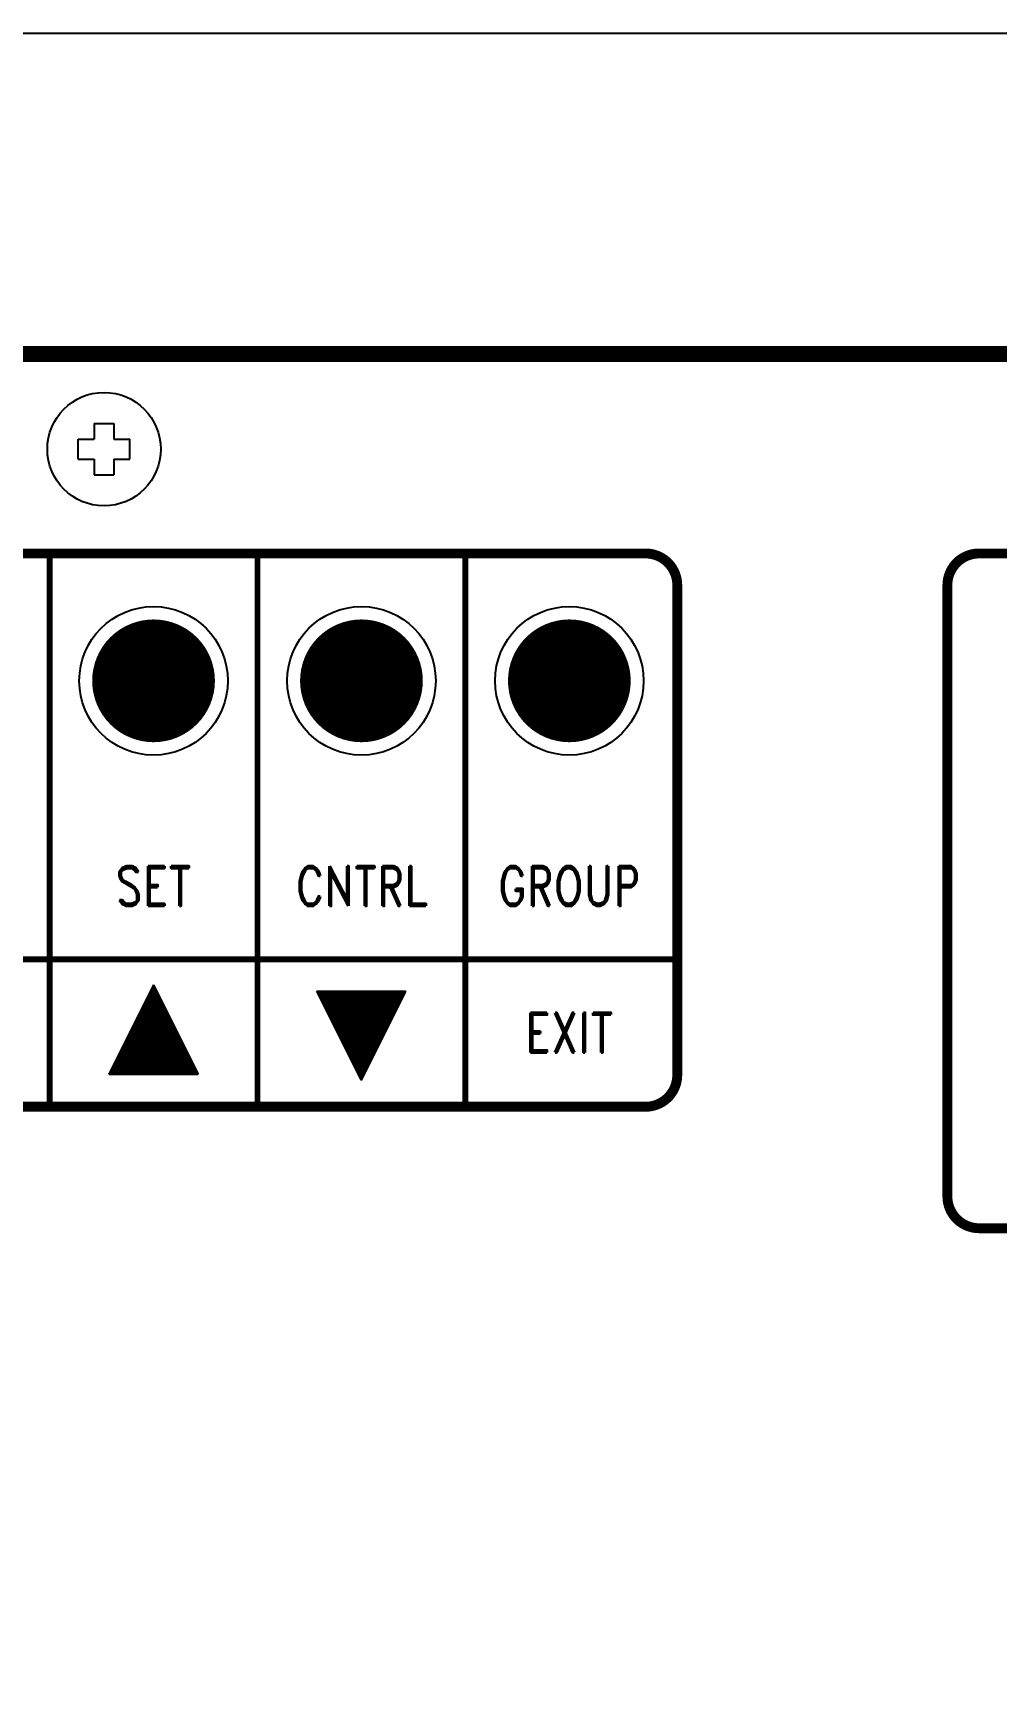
# Model space of a CAD drawing. Extents: x 1.9 to 21.6, y 4.1 to 12.9.
# Drawn here: x 11.571 to 14.004, y 8.717 to 12.917 of the extents above; entities that cross this region are included whole.
import ezdxf
from ezdxf.enums import TextEntityAlignment as Align

# ---------------------------------------------------------------- set-up
doc = ezdxf.new("R2010")
doc.units = 0
doc.header["$MEASUREMENT"] = 0
doc.layers.get('0').update_dxf_attribs({"linetype": 'CONTINUOUS'})
doc.styles.add('ROMAND', font='ROMAND', dxfattribs={"width": 0.875})

msp = doc.modelspace()

# ---------------------------------------------------------------- linework, layer by layer
msp.add_line((2, 12.917), (21.5, 12.917))
at = {"linetype": 'CONTINUOUS'}
for p, q in [((11.725, 11.9321), (11.775, 11.9321)), ((11.725, 11.9321), (11.725, 11.892)), ((11.775, 11.9321), (11.775, 11.892)), ((11.6849, 11.892), (11.725, 11.892)), ((11.6849, 11.842), (11.6849, 11.892)), ((11.775, 11.892), (11.8151, 11.892)), ((11.8151, 11.842), (11.8151, 11.892)), ((11.6849, 11.842), (11.725, 11.842)), ((11.725, 11.842), (11.725, 11.8019)), ((11.775, 11.842), (11.8151, 11.842)), ((11.775, 11.842), (11.775, 11.8019)), ((11.725, 11.8019), (11.775, 11.8019)), ((11.875, 10.5143), (11.7625, 10.2893)), ((11.8535, 10.4714), (11.8822, 10.5)), ((11.8544, 10.4732), (11.8819, 10.5006)), ((11.8553, 10.475), (11.8816, 10.5012)), ((11.8562, 10.4767), (11.8813, 10.5018)), ((11.8571, 10.4785), (11.881, 10.5024)), ((11.858, 10.4803), (11.8807, 10.503)), ((11.8589, 10.482), (11.8804, 10.5036)), ((11.8597, 10.4838), (11.8801, 10.5042)), ((11.8606, 10.4856), (11.8798, 10.5048)), ((11.8615, 10.4873), (11.8795, 10.5053)), ((11.8624, 10.4891), (11.8792, 10.5059)), ((11.8633, 10.4909), (11.8789, 10.5065)), ((11.8642, 10.4927), (11.8786, 10.5071)), ((11.865, 10.4944), (11.8783, 10.5077)), ((11.8659, 10.4962), (11.878, 10.5083)), ((11.8668, 10.498), (11.8777, 10.5089)), ((11.8677, 10.4997), (11.8774, 10.5095)), ((11.8686, 10.5015), (11.8771, 10.5101)), ((11.8695, 10.5033), (11.8768, 10.5106)), ((11.8703, 10.505), (11.8766, 10.5112)), ((11.8712, 10.5068), (11.8763, 10.5118)), ((11.8721, 10.5086), (11.876, 10.5124)), ((11.873, 10.5103), (11.8757, 10.513)), ((11.8739, 10.5121), (11.8754, 10.5136)), ((11.8748, 10.5139), (11.8751, 10.5142)), ((11.875, 10.5143), (11.9875, 10.2893)), ((11.7908, 10.3459), (11.9031, 10.4582)), ((11.7917, 10.3477), (11.9028, 10.4588)), ((11.7926, 10.3495), (11.9025, 10.4594)), ((11.7934, 10.3512), (11.9022, 10.46)), ((11.7943, 10.353), (11.9019, 10.4606)), ((11.7952, 10.3548), (11.9016, 10.4612)), ((11.7961, 10.3565), (11.9013, 10.4617)), ((11.797, 10.3583), (11.901, 10.4623)), ((11.7979, 10.3601), (11.9007, 10.4629)), ((11.7987, 10.3618), (11.9004, 10.4635)), ((11.7996, 10.3636), (11.9001, 10.4641)), ((11.8005, 10.3654), (11.8998, 10.4647)), ((11.8014, 10.3671), (11.8995, 10.4653)), ((11.8023, 10.3689), (11.8992, 10.4659)), ((11.8032, 10.3707), (11.8989, 10.4665)), ((11.804, 10.3724), (11.8987, 10.467)), ((11.8049, 10.3742), (11.8984, 10.4676)), ((11.8058, 10.376), (11.8981, 10.4682)), ((11.8067, 10.3777), (11.8978, 10.4688)), ((11.8076, 10.3795), (11.8975, 10.4694)), ((11.8085, 10.3813), (11.8972, 10.47)), ((11.8094, 10.383), (11.8969, 10.4706)), ((11.8102, 10.3848), (11.8966, 10.4712)), ((11.8111, 10.3866), (11.8963, 10.4718)), ((11.812, 10.3884), (11.896, 10.4723)), ((11.8129, 10.3901), (11.8957, 10.4729)), ((11.8138, 10.3919), (11.8954, 10.4735)), ((11.8147, 10.3937), (11.8951, 10.4741)), ((11.8155, 10.3954), (11.8948, 10.4747)), ((11.8164, 10.3972), (11.8945, 10.4753)), ((11.8173, 10.399), (11.8942, 10.4759)), ((11.8182, 10.4007), (11.8939, 10.4765)), ((11.8191, 10.4025), (11.8936, 10.4771)), ((11.82, 10.4043), (11.8933, 10.4777)), ((11.8208, 10.406), (11.8931, 10.4782)), ((11.8217, 10.4078), (11.8928, 10.4788)), ((11.8226, 10.4096), (11.8925, 10.4794)), ((11.8235, 10.4113), (11.8922, 10.48)), ((11.8244, 10.4131), (11.8919, 10.4806)), ((11.8253, 10.4149), (11.8916, 10.4812)), ((11.8261, 10.4166), (11.8913, 10.4818)), ((11.827, 10.4184), (11.891, 10.4824)), ((11.8279, 10.4202), (11.8907, 10.483)), ((11.8288, 10.4219), (11.8904, 10.4835)), ((11.8297, 10.4237), (11.8901, 10.4841)), ((11.8306, 10.4255), (11.8898, 10.4847)), ((11.8314, 10.4272), (11.8895, 10.4853)), ((11.8323, 10.429), (11.8892, 10.4859)), ((11.8332, 10.4308), (11.8889, 10.4865)), ((11.8341, 10.4325), (11.8886, 10.4871)), ((11.835, 10.4343), (11.8883, 10.4877)), ((11.8359, 10.4361), (11.888, 10.4883)), ((11.8368, 10.4379), (11.8877, 10.4888)), ((11.8376, 10.4396), (11.8875, 10.4894)), ((11.8385, 10.4414), (11.8872, 10.49)), ((11.8394, 10.4432), (11.8869, 10.4906)), ((11.8403, 10.4449), (11.8866, 10.4912)), ((11.8412, 10.4467), (11.8863, 10.4918)), ((11.8421, 10.4485), (11.886, 10.4924)), ((11.8429, 10.4502), (11.8857, 10.493)), ((11.8438, 10.452), (11.8854, 10.4936)), ((11.8447, 10.4538), (11.8851, 10.4942)), ((11.8456, 10.4555), (11.8848, 10.4947)), ((11.8465, 10.4573), (11.8845, 10.4953)), ((11.8474, 10.4591), (11.8842, 10.4959)), ((11.8482, 10.4608), (11.8839, 10.4965)), ((11.8491, 10.4626), (11.8836, 10.4971)), ((11.85, 10.4644), (11.8833, 10.4977)), ((11.8509, 10.4661), (11.883, 10.4983)), ((11.8518, 10.4679), (11.8827, 10.4989)), ((11.8527, 10.4697), (11.8824, 10.4995)), ((12.4, 10.2735), (12.2875, 10.4985)), ((12.2875, 10.4985), (12.5125, 10.4985)), ((12.2877, 10.4981), (12.2881, 10.4985)), ((12.288, 10.4975), (12.289, 10.4985)), ((12.2883, 10.4969), (12.2899, 10.4985)), ((12.2886, 10.4964), (12.2908, 10.4985)), ((12.2889, 10.4958), (12.2916, 10.4985)), ((12.2892, 10.4952), (12.2925, 10.4985)), ((12.2895, 10.4946), (12.2934, 10.4985)), ((12.2898, 10.494), (12.2943, 10.4985)), ((12.2901, 10.4934), (12.2952, 10.4985)), ((12.2904, 10.4928), (12.2961, 10.4985)), ((12.2906, 10.4922), (12.2969, 10.4985)), ((12.2909, 10.4916), (12.2978, 10.4985)), ((12.2912, 10.4911), (12.2987, 10.4985)), ((12.2915, 10.4905), (12.2996, 10.4985)), ((12.2918, 10.4899), (12.3005, 10.4985)), ((12.2921, 10.4893), (12.3014, 10.4985)), ((12.2924, 10.4887), (12.3022, 10.4985)), ((12.2927, 10.4881), (12.3031, 10.4985)), ((12.293, 10.4875), (12.304, 10.4985)), ((12.2933, 10.4869), (12.3049, 10.4985)), ((12.2936, 10.4863), (12.3058, 10.4985)), ((12.2939, 10.4857), (12.3067, 10.4985)), ((12.2942, 10.4852), (12.3076, 10.4985)), ((12.2945, 10.4846), (12.3084, 10.4985)), ((12.2948, 10.484), (12.3093, 10.4985)), ((12.2951, 10.4834), (12.3102, 10.4985)), ((12.2954, 10.4828), (12.3111, 10.4985)), ((12.2957, 10.4822), (12.312, 10.4985)), ((12.296, 10.4816), (12.3129, 10.4985)), ((12.2962, 10.481), (12.3137, 10.4985)), ((12.2965, 10.4804), (12.3146, 10.4985)), ((12.2968, 10.4799), (12.3155, 10.4985)), ((12.2971, 10.4793), (12.3164, 10.4985)), ((12.2974, 10.4787), (12.3173, 10.4985)), ((12.2977, 10.4781), (12.3182, 10.4985)), ((12.298, 10.4775), (12.319, 10.4985)), ((12.2983, 10.4769), (12.3199, 10.4985)), ((12.2986, 10.4763), (12.3208, 10.4985)), ((12.2989, 10.4757), (12.3217, 10.4985)), ((12.2992, 10.4751), (12.3226, 10.4985)), ((12.2995, 10.4746), (12.3235, 10.4985)), ((12.2998, 10.474), (12.3243, 10.4985)), ((12.3001, 10.4734), (12.3252, 10.4985)), ((12.3004, 10.4728), (12.3261, 10.4985)), ((12.3007, 10.4722), (12.327, 10.4985)), ((12.301, 10.4716), (12.3279, 10.4985)), ((12.3013, 10.471), (12.3288, 10.4985)), ((12.3015, 10.4704), (12.3296, 10.4985)), ((12.3018, 10.4698), (12.3305, 10.4985)), ((12.3021, 10.4692), (12.3314, 10.4985)), ((12.3024, 10.4687), (12.3323, 10.4985)), ((12.3027, 10.4681), (12.3332, 10.4985)), ((12.303, 10.4675), (12.3341, 10.4985)), ((12.3033, 10.4669), (12.335, 10.4985)), ((12.3036, 10.4663), (12.3358, 10.4985)), ((12.3039, 10.4657), (12.3367, 10.4985)), ((12.3042, 10.4651), (12.3376, 10.4985)), ((12.3045, 10.4645), (12.3385, 10.4985)), ((12.3048, 10.4639), (12.3394, 10.4985)), ((12.3051, 10.4634), (12.3403, 10.4985)), ((12.3054, 10.4628), (12.3411, 10.4985)), ((12.3057, 10.4622), (12.342, 10.4985)), ((12.306, 10.4616), (12.3429, 10.4985)), ((12.3063, 10.461), (12.3438, 10.4985)), ((12.3066, 10.4604), (12.3447, 10.4985)), ((12.3069, 10.4598), (12.3456, 10.4985)), ((12.3071, 10.4592), (12.3464, 10.4985)), ((12.3074, 10.4586), (12.3473, 10.4985)), ((12.3077, 10.4581), (12.3482, 10.4985)), ((12.308, 10.4575), (12.3491, 10.4985)), ((12.3083, 10.4569), (12.35, 10.4985)), ((12.3086, 10.4563), (12.3509, 10.4985)), ((12.3089, 10.4557), (12.3517, 10.4985)), ((12.3092, 10.4551), (12.3526, 10.4985)), ((12.3095, 10.4545), (12.3535, 10.4985)), ((12.3098, 10.4539), (12.3544, 10.4985)), ((12.3101, 10.4533), (12.3553, 10.4985)), ((12.3104, 10.4528), (12.3562, 10.4985)), ((12.3107, 10.4522), (12.357, 10.4985)), ((12.311, 10.4516), (12.3579, 10.4985)), ((12.3113, 10.451), (12.3588, 10.4985)), ((12.3116, 10.4504), (12.3597, 10.4985)), ((12.3119, 10.4498), (12.3606, 10.4985)), ((12.3122, 10.4492), (12.3615, 10.4985)), ((12.3125, 10.4486), (12.3624, 10.4985)), ((12.3127, 10.448), (12.3632, 10.4985)), ((12.313, 10.4474), (12.3641, 10.4985)), ((12.3133, 10.4469), (12.365, 10.4985)), ((12.3136, 10.4463), (12.3659, 10.4985)), ((12.3139, 10.4457), (12.3668, 10.4985)), ((12.3142, 10.4451), (12.3677, 10.4985)), ((12.3145, 10.4445), (12.3685, 10.4985)), ((12.3148, 10.4439), (12.3694, 10.4985)), ((12.3151, 10.4433), (12.3703, 10.4985)), ((12.3154, 10.4427), (12.3712, 10.4985)), ((12.3157, 10.4421), (12.3721, 10.4985)), ((12.316, 10.4416), (12.373, 10.4985)), ((12.3163, 10.441), (12.3738, 10.4985)), ((12.3166, 10.4404), (12.3747, 10.4985)), ((12.3169, 10.4398), (12.3756, 10.4985)), ((12.3172, 10.4392), (12.3765, 10.4985)), ((12.3175, 10.4386), (12.3774, 10.4985)), ((12.3178, 10.438), (12.3783, 10.4985)), ((12.318, 10.4374), (12.3791, 10.4985)), ((12.3183, 10.4368), (12.38, 10.4985)), ((12.3186, 10.4363), (12.3809, 10.4985)), ((12.3189, 10.4357), (12.3818, 10.4985)), ((12.3192, 10.4351), (12.3827, 10.4985)), ((12.3195, 10.4345), (12.3836, 10.4985)), ((12.3198, 10.4339), (12.3844, 10.4985)), ((12.3201, 10.4333), (12.3853, 10.4985)), ((12.3204, 10.4327), (12.3862, 10.4985)), ((12.3207, 10.4321), (12.3871, 10.4985)), ((12.321, 10.4315), (12.388, 10.4985)), ((12.3213, 10.4309), (12.3889, 10.4985)), ((12.3216, 10.4304), (12.3898, 10.4985)), ((12.3219, 10.4298), (12.3906, 10.4985)), ((12.3222, 10.4292), (12.3915, 10.4985)), ((12.3225, 10.4286), (12.3924, 10.4985)), ((12.3228, 10.428), (12.3933, 10.4985)), ((12.3231, 10.4274), (12.3942, 10.4985)), ((12.3234, 10.4268), (12.3951, 10.4985)), ((12.3236, 10.4262), (12.3959, 10.4985)), ((12.3239, 10.4256), (12.3968, 10.4985)), ((12.3242, 10.4251), (12.3977, 10.4985)), ((12.3245, 10.4245), (12.3986, 10.4985)), ((12.3248, 10.4239), (12.3995, 10.4985)), ((12.3251, 10.4233), (12.4004, 10.4985)), ((12.3254, 10.4227), (12.4012, 10.4985)), ((12.3257, 10.4221), (12.4021, 10.4985)), ((12.326, 10.4215), (12.403, 10.4985)), ((12.3263, 10.4209), (12.4039, 10.4985)), ((12.3266, 10.4203), (12.4048, 10.4985)), ((12.3269, 10.4198), (12.4057, 10.4985)), ((12.3272, 10.4192), (12.4065, 10.4985)), ((12.3275, 10.4186), (12.4074, 10.4985)), ((12.3278, 10.418), (12.4083, 10.4985)), ((12.3281, 10.4174), (12.4092, 10.4985)), ((12.3284, 10.4168), (12.4101, 10.4985)), ((12.3287, 10.4162), (12.411, 10.4985)), ((12.329, 10.4156), (12.4119, 10.4985)), ((12.3292, 10.415), (12.4127, 10.4985)), ((12.3295, 10.4144), (12.4136, 10.4985)), ((12.3298, 10.4139), (12.4145, 10.4985)), ((12.3301, 10.4133), (12.4154, 10.4985)), ((12.3304, 10.4127), (12.4163, 10.4985)), ((12.3307, 10.4121), (12.4172, 10.4985)), ((12.331, 10.4115), (12.418, 10.4985)), ((12.3313, 10.4109), (12.4189, 10.4985)), ((12.3316, 10.4103), (12.4198, 10.4985)), ((12.3319, 10.4097), (12.4207, 10.4985)), ((12.3322, 10.4091), (12.4216, 10.4985)), ((12.3325, 10.4086), (12.4225, 10.4985)), ((12.3328, 10.408), (12.4233, 10.4985)), ((12.3331, 10.4074), (12.4242, 10.4985)), ((12.3334, 10.4068), (12.4251, 10.4985)), ((12.3337, 10.4062), (12.426, 10.4985)), ((12.334, 10.4056), (12.4269, 10.4985)), ((12.3343, 10.405), (12.4278, 10.4985)), ((12.3345, 10.4044), (12.4286, 10.4985)), ((12.3348, 10.4038), (12.4295, 10.4985)), ((12.3351, 10.4033), (12.4304, 10.4985)), ((12.3354, 10.4027), (12.4313, 10.4985)), ((12.3357, 10.4021), (12.4322, 10.4985)), ((12.336, 10.4015), (12.4331, 10.4985)), ((12.3363, 10.4009), (12.4339, 10.4985)), ((12.3366, 10.4003), (12.4348, 10.4985)), ((12.3369, 10.3997), (12.4357, 10.4985)), ((12.3372, 10.3991), (12.4366, 10.4985)), ((12.3375, 10.3985), (12.4375, 10.4985)), ((12.3378, 10.3979), (12.4384, 10.4985)), ((12.3381, 10.3974), (12.4393, 10.4985)), ((12.3384, 10.3968), (12.4401, 10.4985)), ((12.3387, 10.3962), (12.441, 10.4985)), ((12.339, 10.3956), (12.4419, 10.4985)), ((12.3393, 10.395), (12.4428, 10.4985)), ((12.3396, 10.3944), (12.4437, 10.4985)), ((12.3399, 10.3938), (12.4446, 10.4985)), ((12.3401, 10.3932), (12.4454, 10.4985)), ((12.3404, 10.3926), (12.4463, 10.4985)), ((12.3407, 10.3921), (12.4472, 10.4985)), ((12.341, 10.3915), (12.4481, 10.4985)), ((12.3413, 10.3909), (12.449, 10.4985)), ((12.3416, 10.3903), (12.4499, 10.4985)), ((12.3419, 10.3897), (12.4507, 10.4985)), ((12.3422, 10.3891), (12.4516, 10.4985)), ((12.3425, 10.3885), (12.4525, 10.4985)), ((12.3428, 10.3879), (12.4534, 10.4985)), ((12.3431, 10.3873), (12.4543, 10.4985)), ((12.3434, 10.3868), (12.4552, 10.4985)), ((12.3437, 10.3862), (12.456, 10.4985)), ((12.344, 10.3856), (12.4569, 10.4985)), ((12.3443, 10.385), (12.4578, 10.4985)), ((12.3446, 10.3844), (12.4587, 10.4985)), ((12.3449, 10.3838), (12.4596, 10.4985)), ((12.3452, 10.3832), (12.4605, 10.4985)), ((12.3454, 10.3826), (12.4613, 10.4985)), ((12.3457, 10.382), (12.4622, 10.4985)), ((12.346, 10.3815), (12.4631, 10.4985)), ((12.3463, 10.3809), (12.464, 10.4985)), ((12.3466, 10.3803), (12.4649, 10.4985)), ((12.3469, 10.3797), (12.4658, 10.4985)), ((12.3472, 10.3791), (12.4667, 10.4985)), ((12.3475, 10.3785), (12.4675, 10.4985)), ((12.3478, 10.3779), (12.4684, 10.4985)), ((12.3481, 10.3773), (12.4693, 10.4985)), ((12.3484, 10.3767), (12.4702, 10.4985)), ((12.3487, 10.3761), (12.4711, 10.4985)), ((12.349, 10.3756), (12.472, 10.4985)), ((12.3493, 10.375), (12.4728, 10.4985)), ((12.3496, 10.3744), (12.4737, 10.4985)), ((12.3499, 10.3738), (12.4746, 10.4985)), ((12.3502, 10.3732), (12.4755, 10.4985)), ((12.3505, 10.3726), (12.4764, 10.4985)), ((12.3508, 10.372), (12.4773, 10.4985)), ((12.351, 10.3714), (12.4781, 10.4985)), ((12.3513, 10.3708), (12.479, 10.4985)), ((12.3516, 10.3703), (12.4799, 10.4985)), ((12.3519, 10.3697), (12.4808, 10.4985)), ((12.3522, 10.3691), (12.4817, 10.4985)), ((12.3525, 10.3685), (12.4826, 10.4985)), ((12.3528, 10.3679), (12.4834, 10.4985)), ((12.3531, 10.3673), (12.4843, 10.4985)), ((12.3534, 10.3667), (12.4852, 10.4985)), ((12.3537, 10.3661), (12.4861, 10.4985)), ((12.354, 10.3655), (12.487, 10.4985)), ((12.3543, 10.365), (12.4879, 10.4985)), ((12.3546, 10.3644), (12.4887, 10.4985)), ((12.3549, 10.3638), (12.4896, 10.4985)), ((12.3552, 10.3632), (12.4905, 10.4985)), ((12.3555, 10.3626), (12.4914, 10.4985)), ((12.3558, 10.362), (12.4923, 10.4985)), ((12.3561, 10.3614), (12.4932, 10.4985)), ((12.3564, 10.3608), (12.4941, 10.4985)), ((12.3566, 10.3602), (12.4949, 10.4985)), ((12.3569, 10.3596), (12.4958, 10.4985)), ((12.3572, 10.3591), (12.4967, 10.4985)), ((12.3575, 10.3585), (12.4976, 10.4985)), ((12.3578, 10.3579), (12.4985, 10.4985)), ((12.3581, 10.3573), (12.4994, 10.4985)), ((12.3584, 10.3567), (12.5002, 10.4985)), ((12.3587, 10.3561), (12.5011, 10.4985)), ((12.359, 10.3555), (12.502, 10.4985)), ((12.3593, 10.3549), (12.5029, 10.4985)), ((12.3596, 10.3543), (12.5038, 10.4985)), ((12.3599, 10.3538), (12.5047, 10.4985)), ((12.3602, 10.3532), (12.5055, 10.4985)), ((12.3605, 10.3526), (12.5064, 10.4985)), ((12.3608, 10.352), (12.5073, 10.4985)), ((12.3611, 10.3514), (12.5082, 10.4985)), ((12.3614, 10.3508), (12.5091, 10.4985)), ((12.3617, 10.3502), (12.51, 10.4985)), ((12.3619, 10.3496), (12.5108, 10.4985)), ((12.3622, 10.349), (12.5117, 10.4985)), ((12.3625, 10.3485), (12.5124, 10.4983)), ((12.3628, 10.3479), (12.5115, 10.4965)), ((12.3631, 10.3473), (12.5106, 10.4948)), ((12.3634, 10.3467), (12.5097, 10.493)), ((12.3637, 10.3461), (12.5089, 10.4912)), ((12.364, 10.3455), (12.508, 10.4895)), ((12.3643, 10.3449), (12.5071, 10.4877)), ((12.3646, 10.3443), (12.5062, 10.4859)), ((12.3649, 10.3437), (12.5053, 10.4842)), ((12.3652, 10.3431), (12.5044, 10.4824)), ((12.3655, 10.3426), (12.5035, 10.4806)), ((12.3658, 10.342), (12.5027, 10.4789)), ((12.3661, 10.3414), (12.5018, 10.4771)), ((12.3664, 10.3408), (12.5009, 10.4753)), ((12.3667, 10.3402), (12.5, 10.4736)), ((12.367, 10.3396), (12.4991, 10.4718)), ((12.3673, 10.339), (12.4982, 10.47)), ((12.3675, 10.3384), (12.4974, 10.4682)), ((12.3678, 10.3378), (12.4965, 10.4665)), ((12.3681, 10.3373), (12.4956, 10.4647)), ((12.3684, 10.3367), (12.4947, 10.4629)), ((12.3687, 10.3361), (12.4938, 10.4612)), ((12.369, 10.3355), (12.4929, 10.4594)), ((12.4, 10.2735), (12.5125, 10.4985)), ((11.7625, 10.2894), (11.9125, 10.4393)), ((11.7634, 10.2911), (11.9122, 10.4399)), ((11.7634, 10.2893), (11.9128, 10.4388)), ((11.7643, 10.2929), (11.9119, 10.4405)), ((11.7643, 10.2893), (11.9131, 10.4382)), ((11.7651, 10.2893), (11.9134, 10.4376)), ((11.7652, 10.2947), (11.9116, 10.4411)), ((11.766, 10.2964), (11.9113, 10.4417)), ((11.766, 10.2893), (11.9137, 10.437)), ((11.7669, 10.2982), (11.911, 10.4423)), ((11.7669, 10.2893), (11.914, 10.4364)), ((11.7678, 10.3), (11.9107, 10.4429)), ((11.7678, 10.2893), (11.9143, 10.4358)), ((11.7687, 10.3017), (11.9104, 10.4435)), ((11.7687, 10.2893), (11.9146, 10.4352)), ((11.7696, 10.3035), (11.9101, 10.4441)), ((11.7696, 10.2893), (11.9149, 10.4346)), ((11.7704, 10.2893), (11.9151, 10.434)), ((11.7705, 10.3053), (11.9098, 10.4447)), ((11.7713, 10.307), (11.9096, 10.4452)), ((11.7713, 10.2893), (11.9154, 10.4335)), ((11.7722, 10.3088), (11.9093, 10.4458)), ((11.7722, 10.2893), (11.9157, 10.4329)), ((11.7731, 10.3106), (11.909, 10.4464)), ((11.7731, 10.2893), (11.916, 10.4323)), ((11.774, 10.3123), (11.9087, 10.447)), ((11.774, 10.2893), (11.9163, 10.4317)), ((11.7749, 10.3141), (11.9084, 10.4476)), ((11.7749, 10.2893), (11.9166, 10.4311)), ((11.7758, 10.3159), (11.9081, 10.4482)), ((11.7758, 10.2893), (11.9169, 10.4305)), ((11.7766, 10.3176), (11.9078, 10.4488)), ((11.7766, 10.2893), (11.9172, 10.4299)), ((11.7775, 10.3194), (11.9075, 10.4494)), ((11.7775, 10.2893), (11.9175, 10.4293)), ((11.7784, 10.3212), (11.9072, 10.45)), ((11.7784, 10.2893), (11.9178, 10.4287)), ((11.7793, 10.3229), (11.9069, 10.4505)), ((11.7793, 10.2893), (11.9181, 10.4282)), ((11.7802, 10.3247), (11.9066, 10.4511)), ((11.7802, 10.2893), (11.9184, 10.4276)), ((11.7811, 10.3265), (11.9063, 10.4517)), ((11.7811, 10.2893), (11.9187, 10.427)), ((11.7819, 10.2893), (11.919, 10.4264)), ((11.782, 10.3282), (11.906, 10.4523)), ((11.7828, 10.33), (11.9057, 10.4529)), ((11.7828, 10.2893), (11.9193, 10.4258)), ((11.7837, 10.3318), (11.9054, 10.4535)), ((11.7837, 10.2893), (11.9196, 10.4252)), ((11.7846, 10.3336), (11.9051, 10.4541)), ((11.7846, 10.2893), (11.9199, 10.4246)), ((11.7855, 10.3353), (11.9048, 10.4547)), ((11.7855, 10.2893), (11.9202, 10.424)), ((11.7864, 10.3371), (11.9045, 10.4553)), ((11.7864, 10.2893), (11.9205, 10.4234)), ((11.7872, 10.2893), (11.9207, 10.4229)), ((11.7873, 10.3389), (11.9042, 10.4558)), ((11.7881, 10.3406), (11.904, 10.4564)), ((11.7881, 10.2893), (11.921, 10.4223)), ((11.789, 10.3424), (11.9037, 10.457)), ((11.789, 10.2893), (11.9213, 10.4217)), ((11.7899, 10.3442), (11.9034, 10.4576)), ((11.7899, 10.2893), (11.9216, 10.4211)), ((11.7908, 10.2893), (11.9219, 10.4205)), ((11.7917, 10.2893), (11.9222, 10.4199)), ((11.7925, 10.2893), (11.9225, 10.4193)), ((11.7934, 10.2893), (11.9228, 10.4187)), ((11.7943, 10.2893), (11.9231, 10.4181)), ((11.7952, 10.2893), (11.9234, 10.4175)), ((11.7961, 10.2893), (11.9237, 10.417)), ((11.797, 10.2893), (11.924, 10.4164)), ((12.3693, 10.3349), (12.4921, 10.4576)), ((12.3696, 10.3343), (12.4912, 10.4559)), ((12.3699, 10.3337), (12.4903, 10.4541)), ((12.3702, 10.3331), (12.4894, 10.4523)), ((12.3705, 10.3325), (12.4885, 10.4506)), ((12.3708, 10.332), (12.4876, 10.4488)), ((12.3711, 10.3314), (12.4868, 10.447)), ((12.3714, 10.3308), (12.4859, 10.4453)), ((12.3717, 10.3302), (12.485, 10.4435)), ((12.372, 10.3296), (12.4841, 10.4417)), ((12.3723, 10.329), (12.4832, 10.44)), ((12.3726, 10.3284), (12.4823, 10.4382)), ((12.3728, 10.3278), (12.4815, 10.4364)), ((12.3731, 10.3272), (12.4806, 10.4347)), ((12.3734, 10.3267), (12.4797, 10.4329)), ((12.3737, 10.3261), (12.4788, 10.4311)), ((12.374, 10.3255), (12.4779, 10.4294)), ((12.3743, 10.3249), (12.477, 10.4276)), ((12.3746, 10.3243), (12.4761, 10.4258)), ((12.3749, 10.3237), (12.4753, 10.4241)), ((12.3752, 10.3231), (12.4744, 10.4223)), ((12.3755, 10.3225), (12.4735, 10.4205)), ((12.3758, 10.3219), (12.4726, 10.4188)), ((12.3761, 10.3213), (12.4717, 10.417)), ((11.7978, 10.2893), (11.9243, 10.4158)), ((11.7987, 10.2893), (11.9246, 10.4152)), ((11.7996, 10.2893), (11.9249, 10.4146)), ((11.8005, 10.2893), (11.9252, 10.414)), ((11.8014, 10.2893), (11.9255, 10.4134)), ((11.8023, 10.2893), (11.9258, 10.4128)), ((11.8032, 10.2893), (11.9261, 10.4122)), ((11.804, 10.2893), (11.9263, 10.4117)), ((11.8049, 10.2893), (11.9266, 10.4111)), ((11.8058, 10.2893), (11.9269, 10.4105)), ((11.8067, 10.2893), (11.9272, 10.4099)), ((11.8076, 10.2893), (11.9275, 10.4093)), ((11.8085, 10.2893), (11.9278, 10.4087)), ((11.8093, 10.2893), (11.9281, 10.4081)), ((11.8102, 10.2893), (11.9284, 10.4075)), ((11.8111, 10.2893), (11.9287, 10.4069)), ((11.812, 10.2893), (11.929, 10.4064)), ((11.8129, 10.2893), (11.9293, 10.4058)), ((11.8138, 10.2893), (11.9296, 10.4052)), ((11.8146, 10.2893), (11.9299, 10.4046)), ((11.8155, 10.2893), (11.9302, 10.404)), ((11.8164, 10.2893), (11.9305, 10.4034)), ((11.8173, 10.2893), (11.9308, 10.4028)), ((11.8182, 10.2893), (11.9311, 10.4022)), ((11.8191, 10.2893), (11.9314, 10.4016)), ((11.8199, 10.2893), (11.9316, 10.401)), ((11.8208, 10.2893), (11.9319, 10.4005)), ((11.8217, 10.2893), (11.9322, 10.3999)), ((11.8226, 10.2893), (11.9325, 10.3993)), ((11.8235, 10.2893), (11.9328, 10.3987)), ((11.8244, 10.2893), (11.9331, 10.3981)), ((11.8252, 10.2893), (11.9334, 10.3975)), ((11.8261, 10.2893), (11.9337, 10.3969)), ((11.827, 10.2893), (11.934, 10.3963)), ((11.8279, 10.2893), (11.9343, 10.3957)), ((11.8288, 10.2893), (11.9346, 10.3952)), ((11.8297, 10.2893), (11.9349, 10.3946)), ((11.8306, 10.2893), (11.9352, 10.394)), ((11.8314, 10.2893), (11.9355, 10.3934)), ((11.8323, 10.2893), (11.9358, 10.3928)), ((11.8332, 10.2893), (11.9361, 10.3922)), ((11.8341, 10.2893), (11.9364, 10.3916)), ((11.835, 10.2893), (11.9367, 10.391)), ((11.8359, 10.2893), (11.937, 10.3904)), ((11.8367, 10.2893), (11.9372, 10.3899)), ((11.8376, 10.2893), (11.9375, 10.3893)), ((11.8385, 10.2893), (11.9378, 10.3887)), ((11.8394, 10.2893), (11.9381, 10.3881)), ((11.8403, 10.2893), (11.9384, 10.3875)), ((11.8412, 10.2893), (11.9387, 10.3869)), ((11.842, 10.2893), (11.939, 10.3863)), ((11.8429, 10.2893), (11.9393, 10.3857)), ((11.8438, 10.2893), (11.9396, 10.3851)), ((11.8447, 10.2893), (11.9399, 10.3845)), ((11.8456, 10.2893), (11.9402, 10.384)), ((11.8465, 10.2893), (11.9405, 10.3834)), ((11.8473, 10.2893), (11.9408, 10.3828)), ((11.8482, 10.2893), (11.9411, 10.3822)), ((11.8491, 10.2893), (11.9414, 10.3816)), ((11.85, 10.2893), (11.9417, 10.381)), ((11.8509, 10.2893), (11.942, 10.3804)), ((11.8518, 10.2893), (11.9423, 10.3798)), ((11.8526, 10.2893), (11.9425, 10.3792)), ((11.8535, 10.2893), (11.9428, 10.3787)), ((11.8544, 10.2893), (11.9431, 10.3781)), ((11.8553, 10.2893), (11.9434, 10.3775)), ((11.8562, 10.2893), (11.9437, 10.3769)), ((11.8571, 10.2893), (11.944, 10.3763)), ((11.858, 10.2893), (11.9443, 10.3757)), ((11.8588, 10.2893), (11.9446, 10.3751)), ((11.8597, 10.2893), (11.9449, 10.3745)), ((12.3764, 10.3208), (12.4708, 10.4152)), ((12.3767, 10.3202), (12.47, 10.4134)), ((12.377, 10.3196), (12.4691, 10.4117)), ((12.3773, 10.319), (12.4682, 10.4099)), ((12.3776, 10.3184), (12.4673, 10.4081)), ((12.3779, 10.3178), (12.4664, 10.4064)), ((12.3782, 10.3172), (12.4655, 10.4046)), ((12.3784, 10.3166), (12.4647, 10.4028)), ((12.3787, 10.316), (12.4638, 10.4011)), ((12.379, 10.3155), (12.4629, 10.3993)), ((12.3793, 10.3149), (12.462, 10.3975)), ((12.3796, 10.3143), (12.4611, 10.3958)), ((12.3799, 10.3137), (12.4602, 10.394)), ((12.3802, 10.3131), (12.4594, 10.3922)), ((12.3805, 10.3125), (12.4585, 10.3905)), ((12.3808, 10.3119), (12.4576, 10.3887)), ((12.3811, 10.3113), (12.4567, 10.3869)), ((12.3814, 10.3107), (12.4558, 10.3852)), ((12.3817, 10.3102), (12.4549, 10.3834)), ((12.382, 10.3096), (12.4541, 10.3816)), ((12.3823, 10.309), (12.4532, 10.3799)), ((12.3826, 10.3084), (12.4523, 10.3781)), ((12.3829, 10.3078), (12.4514, 10.3763)), ((12.3832, 10.3072), (12.4505, 10.3746)), ((11.8606, 10.2893), (11.9452, 10.3739)), ((11.8615, 10.2893), (11.9455, 10.3734)), ((11.8624, 10.2893), (11.9458, 10.3728)), ((11.8633, 10.2893), (11.9461, 10.3722)), ((11.8641, 10.2893), (11.9464, 10.3716)), ((11.865, 10.2893), (11.9467, 10.371)), ((11.8659, 10.2893), (11.947, 10.3704)), ((11.8668, 10.2893), (11.9473, 10.3698)), ((11.8677, 10.2893), (11.9476, 10.3692)), ((11.8686, 10.2893), (11.9479, 10.3686)), ((11.8694, 10.2893), (11.9481, 10.368)), ((11.8703, 10.2893), (11.9484, 10.3675)), ((11.8712, 10.2893), (11.9487, 10.3669)), ((11.8721, 10.2893), (11.949, 10.3663)), ((11.873, 10.2893), (11.9493, 10.3657)), ((11.8739, 10.2893), (11.9496, 10.3651)), ((11.8747, 10.2893), (11.9499, 10.3645)), ((11.8756, 10.2893), (11.9502, 10.3639)), ((11.8765, 10.2893), (11.9505, 10.3633)), ((11.8774, 10.2893), (11.9508, 10.3627)), ((11.8783, 10.2893), (11.9511, 10.3622)), ((11.8792, 10.2893), (11.9514, 10.3616)), ((11.88, 10.2893), (11.9517, 10.361)), ((11.8809, 10.2893), (11.952, 10.3604)), ((11.8818, 10.2893), (11.9523, 10.3598)), ((11.8827, 10.2893), (11.9526, 10.3592)), ((11.8836, 10.2893), (11.9529, 10.3586)), ((11.8845, 10.2893), (11.9532, 10.358)), ((11.8854, 10.2893), (11.9535, 10.3574)), ((11.8862, 10.2893), (11.9537, 10.3569)), ((11.8871, 10.2893), (11.954, 10.3563)), ((11.888, 10.2893), (11.9543, 10.3557)), ((11.8889, 10.2893), (11.9546, 10.3551)), ((11.8898, 10.2893), (11.9549, 10.3545)), ((11.8907, 10.2893), (11.9552, 10.3539)), ((11.8915, 10.2893), (11.9555, 10.3533)), ((11.8924, 10.2893), (11.9558, 10.3527)), ((11.8933, 10.2893), (11.9561, 10.3521)), ((11.8942, 10.2893), (11.9564, 10.3516)), ((11.8951, 10.2893), (11.9567, 10.351)), ((11.896, 10.2893), (11.957, 10.3504)), ((11.8968, 10.2893), (11.9573, 10.3498)), ((11.8977, 10.2893), (11.9576, 10.3492)), ((11.8986, 10.2893), (11.9579, 10.3486)), ((11.8995, 10.2893), (11.9582, 10.348)), ((11.9004, 10.2893), (11.9585, 10.3474)), ((11.9013, 10.2893), (11.9588, 10.3468)), ((11.9021, 10.2893), (11.959, 10.3462)), ((11.903, 10.2893), (11.9593, 10.3457)), ((11.9039, 10.2893), (11.9596, 10.3451)), ((11.9048, 10.2893), (11.9599, 10.3445)), ((11.9057, 10.2893), (11.9602, 10.3439)), ((11.9066, 10.2893), (11.9605, 10.3433)), ((11.9075, 10.2893), (11.9608, 10.3427)), ((11.9083, 10.2893), (11.9611, 10.3421)), ((11.9092, 10.2893), (11.9614, 10.3415)), ((11.9101, 10.2893), (11.9617, 10.3409)), ((11.911, 10.2893), (11.962, 10.3404)), ((11.9119, 10.2893), (11.9623, 10.3398)), ((11.9128, 10.2893), (11.9626, 10.3392)), ((11.9136, 10.2893), (11.9629, 10.3386)), ((11.9145, 10.2893), (11.9632, 10.338)), ((11.9154, 10.2893), (11.9635, 10.3374)), ((11.9163, 10.2893), (11.9638, 10.3368)), ((11.9172, 10.2893), (11.9641, 10.3362)), ((11.9181, 10.2893), (11.9644, 10.3356)), ((11.9189, 10.2893), (11.9646, 10.3351)), ((11.9198, 10.2893), (11.9649, 10.3345)), ((11.9207, 10.2893), (11.9652, 10.3339)), ((11.9216, 10.2893), (11.9655, 10.3333)), ((11.9225, 10.2893), (11.9658, 10.3327)), ((11.9234, 10.2893), (11.9661, 10.3321)), ((12.3835, 10.3066), (12.4496, 10.3728)), ((12.3838, 10.306), (12.4487, 10.371)), ((12.384, 10.3054), (12.4479, 10.3693)), ((12.3843, 10.3048), (12.447, 10.3675)), ((12.3846, 10.3043), (12.4461, 10.3657)), ((12.3849, 10.3037), (12.4452, 10.364)), ((12.3852, 10.3031), (12.4443, 10.3622)), ((12.3855, 10.3025), (12.4434, 10.3604)), ((12.3858, 10.3019), (12.4426, 10.3586)), ((12.3861, 10.3013), (12.4417, 10.3569)), ((12.3864, 10.3007), (12.4408, 10.3551)), ((12.3867, 10.3001), (12.4399, 10.3533)), ((12.387, 10.2995), (12.439, 10.3516)), ((12.3873, 10.299), (12.4381, 10.3498)), ((12.3876, 10.2984), (12.4373, 10.348)), ((12.3879, 10.2978), (12.4364, 10.3463)), ((12.3882, 10.2972), (12.4355, 10.3445)), ((12.3885, 10.2966), (12.4346, 10.3427)), ((12.3888, 10.296), (12.4337, 10.341)), ((12.3891, 10.2954), (12.4328, 10.3392)), ((12.3893, 10.2948), (12.432, 10.3374)), ((12.3896, 10.2942), (12.4311, 10.3357)), ((12.3899, 10.2937), (12.4302, 10.3339)), ((12.3902, 10.2931), (12.4293, 10.3321)), ((11.9242, 10.2893), (11.9664, 10.3315)), ((11.9251, 10.2893), (11.9667, 10.3309)), ((11.926, 10.2893), (11.967, 10.3303)), ((11.9269, 10.2893), (11.9673, 10.3297)), ((11.9278, 10.2893), (11.9676, 10.3292)), ((11.9287, 10.2893), (11.9679, 10.3286)), ((11.9295, 10.2893), (11.9682, 10.328)), ((11.9304, 10.2893), (11.9685, 10.3274)), ((11.9313, 10.2893), (11.9688, 10.3268)), ((11.9322, 10.2893), (11.9691, 10.3262)), ((11.9331, 10.2893), (11.9694, 10.3256)), ((11.934, 10.2893), (11.9697, 10.325)), ((11.9349, 10.2893), (11.97, 10.3244)), ((11.9357, 10.2893), (11.9702, 10.3239)), ((11.9366, 10.2893), (11.9705, 10.3233)), ((11.9375, 10.2893), (11.9708, 10.3227)), ((11.9384, 10.2893), (11.9711, 10.3221)), ((11.9393, 10.2893), (11.9714, 10.3215)), ((11.9402, 10.2893), (11.9717, 10.3209)), ((11.941, 10.2893), (11.972, 10.3203)), ((11.9419, 10.2893), (11.9723, 10.3197)), ((11.9428, 10.2893), (11.9726, 10.3191)), ((11.9437, 10.2893), (11.9729, 10.3186)), ((11.9446, 10.2893), (11.9732, 10.318)), ((11.9455, 10.2893), (11.9735, 10.3174)), ((11.9463, 10.2893), (11.9738, 10.3168)), ((11.9472, 10.2893), (11.9741, 10.3162)), ((11.9481, 10.2893), (11.9744, 10.3156)), ((11.949, 10.2893), (11.9747, 10.315)), ((11.9499, 10.2893), (11.975, 10.3144)), ((11.9508, 10.2893), (11.9753, 10.3138)), ((11.9516, 10.2893), (11.9755, 10.3132)), ((11.9525, 10.2893), (11.9758, 10.3127)), ((11.9534, 10.2893), (11.9761, 10.3121)), ((11.9543, 10.2893), (11.9764, 10.3115)), ((11.9552, 10.2893), (11.9767, 10.3109)), ((11.9561, 10.2893), (11.977, 10.3103)), ((11.9569, 10.2893), (11.9773, 10.3097)), ((11.9578, 10.2893), (11.9776, 10.3091)), ((11.9587, 10.2893), (11.9779, 10.3085)), ((11.9596, 10.2893), (11.9782, 10.3079)), ((11.9605, 10.2893), (11.9785, 10.3074)), ((11.9614, 10.2893), (11.9788, 10.3068)), ((11.9623, 10.2893), (11.9791, 10.3062)), ((11.9631, 10.2893), (11.9794, 10.3056)), ((11.964, 10.2893), (11.9797, 10.305)), ((11.9649, 10.2893), (11.98, 10.3044)), ((11.9658, 10.2893), (11.9803, 10.3038)), ((11.9667, 10.2893), (11.9806, 10.3032)), ((11.9676, 10.2893), (11.9809, 10.3026)), ((11.9684, 10.2893), (11.9811, 10.3021)), ((11.9693, 10.2893), (11.9814, 10.3015)), ((11.9702, 10.2893), (11.9817, 10.3009)), ((11.9711, 10.2893), (11.982, 10.3003)), ((11.972, 10.2893), (11.9823, 10.2997)), ((11.9729, 10.2893), (11.9826, 10.2991)), ((11.9737, 10.2893), (11.9829, 10.2985)), ((11.9746, 10.2893), (11.9832, 10.2979)), ((11.9755, 10.2893), (11.9835, 10.2973)), ((11.9764, 10.2893), (11.9838, 10.2967)), ((11.9773, 10.2893), (11.9841, 10.2962)), ((11.9782, 10.2893), (11.9844, 10.2956)), ((11.979, 10.2893), (11.9847, 10.295)), ((11.9799, 10.2893), (11.985, 10.2944)), ((11.9808, 10.2893), (11.9853, 10.2938)), ((11.9817, 10.2893), (11.9856, 10.2932)), ((11.9826, 10.2893), (11.9859, 10.2926)), ((11.9835, 10.2893), (11.9862, 10.292)), ((11.9843, 10.2893), (11.9864, 10.2914)), ((11.9852, 10.2893), (11.9867, 10.2909)), ((11.9861, 10.2893), (11.987, 10.2903)), ((12.3905, 10.2925), (12.4284, 10.3304)), ((12.3908, 10.2919), (12.4275, 10.3286)), ((12.3911, 10.2913), (12.4267, 10.3268)), ((12.3914, 10.2907), (12.4258, 10.3251)), ((12.3917, 10.2901), (12.4249, 10.3233)), ((12.392, 10.2895), (12.424, 10.3215)), ((12.3923, 10.2889), (12.4231, 10.3198)), ((12.3926, 10.2883), (12.4222, 10.318)), ((12.3929, 10.2878), (12.4213, 10.3162)), ((12.3932, 10.2872), (12.4205, 10.3145)), ((12.3935, 10.2866), (12.4196, 10.3127)), ((12.3938, 10.286), (12.4187, 10.3109)), ((12.3941, 10.2854), (12.4178, 10.3092)), ((12.3944, 10.2848), (12.4169, 10.3074)), ((12.3947, 10.2842), (12.416, 10.3056)), ((12.3949, 10.2836), (12.4152, 10.3038)), ((12.3952, 10.283), (12.4143, 10.3021)), ((12.3955, 10.2825), (12.4134, 10.3003)), ((12.3958, 10.2819), (12.4125, 10.2985)), ((12.3961, 10.2813), (12.4116, 10.2968)), ((12.3964, 10.2807), (12.4107, 10.295)), ((12.3967, 10.2801), (12.4099, 10.2932)), ((12.397, 10.2795), (12.409, 10.2915)), ((11.7625, 10.2893), (11.9875, 10.2893)), ((11.987, 10.2893), (11.9873, 10.2897)), ((12.3973, 10.2789), (12.4081, 10.2897)), ((12.3976, 10.2783), (12.4072, 10.2879)), ((12.3979, 10.2777), (12.4063, 10.2862)), ((12.3982, 10.2772), (12.4054, 10.2844)), ((12.3985, 10.2766), (12.4046, 10.2826)), ((12.3988, 10.276), (12.4037, 10.2809)), ((12.3991, 10.2754), (12.4028, 10.2791)), ((12.3994, 10.2748), (12.4019, 10.2773)), ((12.3997, 10.2742), (12.401, 10.2756)), ((12.4, 10.2736), (12.4001, 10.2738))]:
    msp.add_line(p, q, dxfattribs=at)
for points, const_width in [([(20.49, 5.407), (20.49, 12.027, 0.414214), (20.41, 12.107), (3.09, 12.107, 0.414214), (3.01, 12.027), (3.01, 5.407, 0.414214), (3.09, 5.327), (20.41, 5.327, 0.414214)], 0.04), ([(18.2657, 9.8999), (13.9597, 9.8999, -0.414214), (13.8797, 9.9799), (13.8797, 11.5236, -0.414214), (13.9597, 11.6036), (18.2657, 11.6036, -0.414214), (18.3457, 11.5236), (18.3457, 9.9799, -0.414214)], 0.025)]:
    msp.add_lwpolyline(points, format="xyb", close=True, dxfattribs=dict(at, const_width=const_width))
for points, const_width in [([(9.0575, 11.6036), (13.1175, 11.6036, -0.414214), (13.1975, 11.5236), (13.1975, 10.2866, -0.414214), (13.1175, 10.2066), (9.0575, 10.2066, -0.414214), (8.9775, 10.2866), (8.9775, 11.5236, -0.414214)], 0.025), ([(11.7975, 11.282, 1), (11.9525, 11.282, 1)], 0.155), ([(12.3225, 11.282, 1), (12.4775, 11.282, 1)], 0.155), ([(12.8475, 11.282, 1), (13.0025, 11.282, 1)], 0.155)]:
    msp.add_lwpolyline(points, format="xyb", close=True, dxfattribs=dict(const_width=const_width))
for points, const_width in [([(11.6125, 11.6036), (11.6125, 10.2066)], 0.015), ([(12.1375, 11.6036), (12.1375, 10.2066)], 0.015), ([(12.6625, 11.6036), (12.6625, 10.2066)], 0.015), ([(11.875, 11.232), (11.875, 11.332)], 0.005), ([(12.4, 11.232), (12.4, 11.332)], 0.005), ([(12.925, 11.232), (12.925, 11.332)], 0.005), ([(11.825, 11.282), (11.925, 11.282)], 0.005), ([(12.35, 11.282), (12.45, 11.282)], 0.005), ([(12.875, 11.282), (12.975, 11.282)], 0.005)]:
    msp.add_lwpolyline(points, dxfattribs=dict(at, const_width=const_width))
at = {"const_width": 0.015}
msp.add_lwpolyline([(13.1975, 10.5789), (9.5125, 10.5789)], dxfattribs=at)
for centre, radius in [((11.75, 11.867), 0.1432), ((11.875, 11.282), 0.1875), ((12.4, 11.282), 0.1875), ((12.925, 11.282), 0.1875)]:
    msp.add_circle(centre, radius)

# ---------------------------------------------------------------- texts
at = {"linetype": 'CONTINUOUS', "style": 'ROMAND', "width": 0.8}
for s, p in [('SET', (11.875, 10.7138)), ('CNTRL', (12.4, 10.7138)), ('GROUP', (12.925, 10.7138)), ('EXIT', (12.925, 10.344))]:
    msp.add_text(s, height=0.1, dxfattribs=at).set_placement(p, align=Align.CENTER)

doc.saveas('drawing.dxf')
